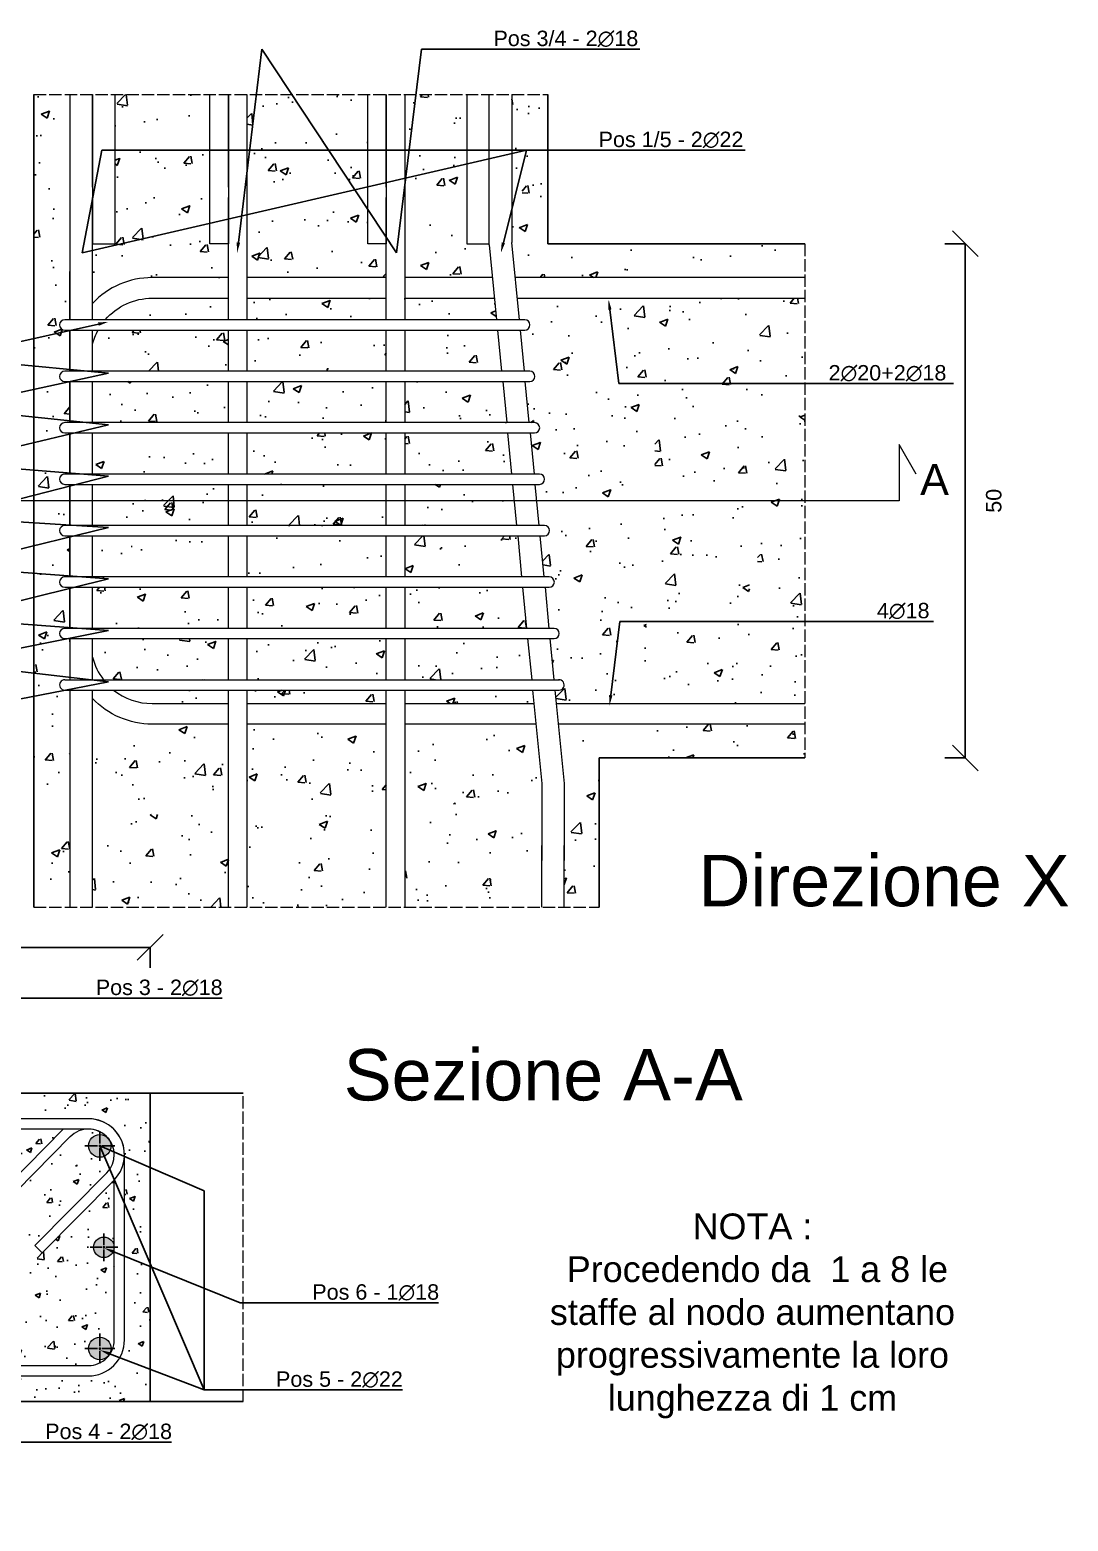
# Model space of a CAD drawing. Header units: millimetres. Extents: x -455371 to 117772, y -78417 to 116564.
# Drawn here: x -339224 to -338214, y 107012 to 108462 of the extents above; entities that cross this region are included whole.
import ezdxf
from ezdxf import colors
from ezdxf.entities.mleader import LeaderData, LeaderLine
from ezdxf.math import Vec2, Vec3

# ---------------------------------------------------------------- set-up
doc = ezdxf.new("R2010")
doc.units = ezdxf.units.MM
doc.linetypes.add('ACAD_ISO02W100', pattern=[15, 12, -3])
doc.linetypes.add('CENTER2', pattern=[28.575, 19.05, -3.175, 3.175, -3.175])
doc.layers.get('0').update_dxf_attribs({"color": 255})
for name, color, linetype, lineweight in [('armature', 5, 'Continuous', 18), ('Cls', 7, 'Continuous', 25), ('quote', 5, 'Continuous', 15), ('RETINO ARMATURE', 253, 'Continuous', 15), ('Scritte', 7, 'Continuous', 15), ('staffe', 10, 'Continuous', 15), ('tratteggio 1 a 50', 230, 'ACAD_ISO02W100', 15)]:
    doc.layers.add(name, color=color, linetype=linetype, lineweight=lineweight)
doc.layers.add('RETINI', color=253, linetype='Continuous')
doc.styles.get("Standard").update_dxf_attribs({"font": 'arial.ttf'})
doc.dimstyles.new('scala 1 a 10', dxfattribs={"dimtxt": 15, "dimasz": 25, "dimexe": 0.183, "dimexo": 0.1, "dimgap": 20, "dimtad": 2, "dimdec": 0, "dimlfac": 0.1, "dimzin": 0, "dimdsep": 46, "dimtxsty": 'Standard', "dimblk": 'OBLIQUE', "dimcen": -25, "dimadec": 0, "dimazin": 0, "dimtfac": 1, "dimtdec": 0, "dimtofl": 0, "dimtmove": 0, "dimatfit": 3, "dimfxl": 20, "dimfxlon": 1, "dimtolj": 1, "dimtzin": 0, "dimarcsym": 0})

# ---------------------------------------------------------------- blocks, each defined once
blk = doc.blocks.new('_Oblique')
at = {"color": 0, "linetype": 'ByBlock', "lineweight": -2}
blk.add_line((-0.5, -0.5), (0.5, 0.5), dxfattribs=at)
blk = doc.blocks.new('*D2242')
at = {"layer": 'Defpoints', "color": 0, "transparency": 16777216}
for p in [(-339220.3, 108253.8), (-338314.3, 108253.8), (-339220.3, 107753.8)]:
    blk.add_point(p, dxfattribs=at)
at = {"layer": 'quote', "color": 0, "lineweight": -2, "transparency": 16777216}
for p, q in [((-338334.3, 108253.8), (-338314.1, 108253.8)), ((-338314.3, 107753.8), (-338314.3, 108253.8)), ((-338334.3, 107753.8), (-338314.1, 107753.8))]:
    blk.add_line(p, q, dxfattribs=at)
at = {"layer": 'quote', "color": 0, "lineweight": -2, "transparency": 16777216, "xscale": 25, "yscale": 25, "zscale": 25}
for p, rotation in [((-338314.3, 108253.8), 90), ((-338314.3, 107753.8), 270)]:
    blk.add_blockref('_Oblique', p, dxfattribs=dict(at, rotation=rotation))
at = {"layer": 'quote', "color": 0, "transparency": 16777216, "insert": (-338286.6, 108003.8), "char_height": 15, "attachment_point": 5, "rotation": 90}
blk.add_mtext('\\A1;50', dxfattribs=at)
blk = doc.blocks.new('*U2286')
at = {"layer": 'Cls', "color": 0, "linetype": 'CENTER2', "transparency": 16777216}
for p, q in [((0, 2.2), (0, 14.5)), ((-14.5, 0), (-2.2, 0)), ((2.2, 0), (14.5, 0)), ((0, -14.5), (0, -2.2))]:
    blk.add_line(p, q, dxfattribs=at)
at = {"layer": 'Cls', "color": 0, "linetype": 'Continuous', "transparency": 16777216}
for p, q in [((-1.1, 0), (1.1, 0)), ((0, -1.1), (0, 1.1))]:
    blk.add_line(p, q, dxfattribs=at)
blk = doc.blocks.new('*U2287')
at = {"layer": 'Cls', "color": 0, "linetype": 'CENTER2', "transparency": 16777216}
for p, q in [((-13.5, 0), (-2, 0)), ((0, 2), (0, 13.5)), ((2, 0), (13.5, 0)), ((0, -13.5), (0, -2))]:
    blk.add_line(p, q, dxfattribs=at)
at = {"layer": 'Cls', "color": 0, "linetype": 'Continuous', "transparency": 16777216}
for p, q in [((-1, 0), (1, 0)), ((0, -1), (0, 1))]:
    blk.add_line(p, q, dxfattribs=at)
blk = doc.blocks.new('*U2288')
at = {"layer": 'Cls', "color": 0, "linetype": 'CENTER2', "transparency": 16777216}
for p, q in [((0, 2.2), (0, 14.5)), ((-14.5, 0), (-2.2, 0)), ((2.2, 0), (14.5, 0)), ((0, -14.5), (0, -2.2))]:
    blk.add_line(p, q, dxfattribs=at)
at = {"layer": 'Cls', "color": 0, "linetype": 'Continuous', "transparency": 16777216}
for p, q in [((-1.1, 0), (1.1, 0)), ((0, -1.1), (0, 1.1))]:
    blk.add_line(p, q, dxfattribs=at)
blk = doc.blocks.new('*D2293')
at = {"layer": 'Defpoints', "color": 0, "transparency": 16777216}
for p in [(-339107.2, 107569.6), (-339657.2, 107428), (-339107.2, 107428)]:
    blk.add_point(p, dxfattribs=at)
at = {"layer": 'quote', "color": 0, "lineweight": -2, "transparency": 16777216}
for p, q in [((-339657.2, 107549.6), (-339657.2, 107569.8)), ((-339657.2, 107569.6), (-339107.2, 107569.6)), ((-339107.2, 107549.6), (-339107.2, 107569.8))]:
    blk.add_line(p, q, dxfattribs=at)
at = {"layer": 'quote', "color": 0, "lineweight": -2, "transparency": 16777216, "xscale": 25, "yscale": 25, "zscale": 25, "rotation": 180}
blk.add_blockref('_Oblique', (-339657.2, 107569.6), dxfattribs=at)
at = {"layer": 'quote', "color": 0, "lineweight": -2, "transparency": 16777216, "xscale": 25, "yscale": 25, "zscale": 25}
blk.add_blockref('_Oblique', (-339107.2, 107569.6), dxfattribs=at)
at = {"layer": 'quote', "color": 0, "transparency": 16777216, "insert": (-339382.2, 107597.2), "char_height": 15, "attachment_point": 5}
blk.add_mtext('\\A1;55', dxfattribs=at)

msp = doc.modelspace()

# ---------------------------------------------------------------- hatches: boundary and pattern name
at = {"layer": 'RETINI'}
h = msp.add_hatch(dxfattribs=at)
h.set_pattern_fill('AR-CONC', color=256, scale=0.45)
h.paths.add_polyline_path([(-338877.6, 107698.8), (-339013, 107698.8), (-339013, 107608.8), (-338877.6, 107608.8)])
h.paths.add_polyline_path([(-339031, 107698.8), (-339163.3, 107698.8), (-339163.3, 107608.8), (-339031, 107608.8)])
h.paths.add_polyline_path([(-338726.3, 107698.8), (-338859.6, 107698.8), (-338859.6, 107608.8), (-338726.4, 107608.8)])
h.paths.add_polyline_path([(-339031, 107786.7), (-339105.2, 107786.7, -0.206257), (-339163.3, 107811.7), (-339163.3, 107708.8), (-339031, 107708.8)])
h.paths.add_polyline_path([(-338877.6, 107786.7), (-339013, 107786.7), (-339013, 107708.8), (-338877.6, 107708.8)])
h.paths.add_polyline_path([(-338731.9, 107786.7), (-338859.6, 107786.7), (-338859.6, 107708.8), (-338726.3, 107708.8), (-338726.3, 107728.8)])
h.paths.add_polyline_path([(-339031, 107819.8), (-339142.7, 107819.8, 0.170349), (-339105.2, 107806.7), (-339031, 107806.7)])
h.paths.add_polyline_path([(-339031, 107869.8), (-339163.3, 107869.8), (-339163.3, 107851.8, 0.103309), (-339152.5, 107829.8), (-339031, 107829.8)])
h.paths.add_polyline_path([(-338877.6, 107869.8), (-339013, 107869.8), (-339013, 107829.8), (-338877.6, 107829.8)])
h.paths.add_polyline_path([(-338877.6, 107819.8), (-339013, 107819.8), (-339013, 107806.7), (-338877.6, 107806.7)])
h.paths.add_polyline_path([(-338740, 107869.8), (-338859.6, 107869.8), (-338859.6, 107829.8), (-338736.1, 107829.8)])
h.paths.add_polyline_path([(-338735.2, 107819.8), (-338859.6, 107819.8), (-338859.6, 107806.7), (-338733.9, 107806.7)])
h.paths.add_polyline_path([(-338624.3, 108200.8), (-338750.1, 108200.8), (-338748.1, 108179.8), (-338742.8, 108179.8, -1), (-338742.8, 108169.8), (-338747.1, 108169.8), (-338743.2, 108129.8), (-338738, 108129.8, -1), (-338738, 108119.8), (-338742.3, 108119.8), (-338738.4, 108079.8), (-338733.3, 108079.8, -1), (-338733.3, 108069.8), (-338737.4, 108069.8), (-338733.5, 108029.8), (-338728.5, 108029.8, -1), (-338728.5, 108019.8), (-338732.6, 108019.8), (-338728.7, 107979.8), (-338723.7, 107979.8, -1), (-338723.7, 107969.8), (-338727.7, 107969.8), (-338723.8, 107929.8), (-338719, 107929.8, -1), (-338719, 107919.8), (-338722.8, 107919.8), (-338719, 107879.8), (-338714.2, 107879.8, -1), (-338714.2, 107869.8), (-338718, 107869.8), (-338714.1, 107829.8), (-338709.9, 107829.8, -1.04864), (-338709.5, 107819.8), (-338713.1, 107819.8), (-338711.9, 107806.7), (-338624.3, 107806.7)])
h.paths.add_polyline_path([(-338524.3, 108200.8), (-338616.3, 108200.8), (-338616.3, 107806.7), (-338524.3, 107806.7)])
h.paths.add_polyline_path([(-338470.3, 108200.8), (-338516.3, 108200.8), (-338516.3, 107806.7), (-338470.3, 107806.7)])
h.paths.add_polyline_path([(-338772.2, 108200.8), (-338859.6, 108200.8), (-338859.6, 108179.8), (-338770.2, 108179.8)])
h.paths.add_polyline_path([(-338877.6, 108200.8), (-339013, 108200.8), (-339013, 108179.8), (-338877.6, 108179.8)])
h.paths.add_polyline_path([(-339031, 108200.8), (-339105.2, 108200.8, 0.219217), (-339150.8, 108179.8), (-339031, 108179.8)])
h.paths.add_polyline_path([(-339031, 108169.8), (-339157.7, 108169.8, 0.063826), (-339163.3, 108155.6), (-339163.3, 108129.8), (-339031, 108129.8)])
h.paths.add_polyline_path([(-338877.6, 108169.8), (-339013, 108169.8), (-339013, 108129.8), (-338877.6, 108129.8)])
h.paths.add_polyline_path([(-338769.2, 108169.8), (-338859.6, 108169.8), (-338859.6, 108129.8), (-338765.3, 108129.8)])
h.paths.add_polyline_path([(-338764.3, 108119.8), (-338859.6, 108119.8), (-338859.6, 108079.8), (-338760.4, 108079.8)])
h.paths.add_polyline_path([(-338877.6, 108119.8), (-339013, 108119.8), (-339013, 108079.8), (-338877.6, 108079.8)])
h.paths.add_polyline_path([(-339031, 108119.8), (-339163.3, 108119.8), (-339163.3, 108079.8), (-339031, 108079.8)])
h.paths.add_polyline_path([(-339031, 108069.8), (-339163.3, 108069.8), (-339163.3, 108029.8), (-339031, 108029.8)])
h.paths.add_polyline_path([(-338877.6, 108069.8), (-339013, 108069.8), (-339013, 108029.8), (-338877.6, 108029.8)])
h.paths.add_polyline_path([(-338759.5, 108069.8), (-338859.6, 108069.8), (-338859.6, 108029.8), (-338755.6, 108029.8)])
h.paths.add_polyline_path([(-338754.6, 108019.8), (-338859.6, 108019.8), (-338859.6, 107979.8), (-338750.7, 107979.8)])
h.paths.add_polyline_path([(-338877.6, 108019.8), (-339013, 108019.8), (-339013, 107979.8), (-338877.6, 107979.8)])
h.paths.add_polyline_path([(-339031, 108019.8), (-339163.3, 108019.8), (-339163.3, 107979.8), (-339031, 107979.8)])
h.paths.add_polyline_path([(-339031, 107969.8), (-339163.3, 107969.8), (-339163.3, 107929.8), (-339031, 107929.8)])
h.paths.add_polyline_path([(-338877.6, 107969.8), (-339013, 107969.8), (-339013, 107929.8), (-338877.6, 107929.8)])
h.paths.add_polyline_path([(-338749.7, 107969.8), (-338859.6, 107969.8), (-338859.6, 107929.8), (-338745.9, 107929.8)])
h.paths.add_polyline_path([(-338744.9, 107919.8), (-338859.6, 107919.8), (-338859.6, 107879.8), (-338741, 107879.8)])
h.paths.add_polyline_path([(-338877.6, 107919.8), (-339013, 107919.8), (-339013, 107879.8), (-338877.6, 107879.8)])
h.paths.add_polyline_path([(-339031, 107919.8), (-339163.3, 107919.8), (-339163.3, 107879.8), (-339031, 107879.8)])
h.paths.add_polyline_path([(-339031, 108253.8), (-339049, 108253.8), (-339049, 108298.8), (-339141.3, 108298.8), (-339141.3, 108253.8), (-339163.3, 108253.8), (-339163.3, 108195.8, -0.206257), (-339105.2, 108220.8), (-339031, 108220.8)])
h.paths.add_polyline_path([(-338895.6, 108298.8), (-339013, 108298.8), (-339013, 108220.8), (-338877.6, 108220.8), (-338877.6, 108253.8), (-338895.6, 108253.8)])
h.paths.add_polyline_path([(-338799.3, 108298.8), (-338859.6, 108298.8), (-338859.6, 108220.8), (-338774.2, 108220.8), (-338777.3, 108252.7), (-338777.3, 108253.8), (-338799.3, 108253.8)])
h.paths.add_polyline_path([(-338799.3, 108398.8), (-338859.6, 108398.8), (-338859.6, 108308.8), (-338799.3, 108308.8)])
h.paths.add_polyline_path([(-338895.6, 108398.8), (-339013, 108398.8), (-339013, 108308.8), (-338895.6, 108308.8)])
h.paths.add_polyline_path([(-339049, 108398.8), (-339141.3, 108398.8), (-339141.3, 108308.8), (-339049, 108308.8)])
edge = h.paths.add_edge_path()
edge.add_line((-338704.4, 107608.8), (-338670.3, 107608.8))
edge.add_line((-338670.3, 107608.8), (-338670.3, 107753.8))
edge.add_line((-338670.3, 107753.8), (-338470.3, 107753.8))
edge.add_line((-338470.3, 107753.8), (-338470.3, 107786.7))
edge.add_line((-338470.3, 107786.7), (-338516.3, 107786.7))
edge.add_line((-338516.3, 107786.7), (-338516.3, 107782.7))
edge.add_arc((-338520.3, 107782.7), 4, -177.7873, 0, ccw=False)
edge.add_line((-338524.3, 107782.5), (-338524.3, 107786.7))
edge.add_line((-338524.3, 107786.7), (-338616.3, 107786.7))
edge.add_line((-338616.3, 107786.7), (-338616.3, 107782.7))
edge.add_arc((-338620.3, 107782.7), 4, -177.7873, 0, ccw=False)
edge.add_line((-338624.3, 107782.5), (-338624.3, 107786.7))
edge.add_line((-338624.3, 107786.7), (-338709.9, 107786.7))
edge.add_line((-338709.9, 107786.7), (-338704.3, 107728.8))
edge.add_line((-338704.3, 107728.8), (-338704.3, 107708.8))
edge.add_line((-338704.3, 107708.8), (-338700.3, 107708.8))
edge.add_arc((-338700.3, 107703.8), 5, -90, 90, ccw=False)
edge.add_line((-338700.3, 107698.8), (-338704.3, 107698.8))
edge.add_line((-338704.3, 107698.8), (-338704.4, 107608.8))
edge = h.paths.add_edge_path()
edge.add_line((-338720.3, 108403.8), (-338745.3, 108403.8))
edge.add_arc((-338750.3, 108403.8), 5, 270, 360, ccw=False)
edge.add_line((-338750.3, 108398.8), (-338755.3, 108398.8))
edge.add_line((-338755.3, 108398.8), (-338755.4, 108308.8))
edge.add_line((-338755.4, 108308.8), (-338750.3, 108308.8))
edge.add_arc((-338750.3, 108303.8), 5, -90, 90, ccw=False)
edge.add_line((-338750.3, 108298.8), (-338755.4, 108298.8))
edge.add_line((-338755.4, 108298.8), (-338755.4, 108254.9))
edge.add_line((-338755.4, 108254.9), (-338752.1, 108220.8))
edge.add_line((-338752.1, 108220.8), (-338624.3, 108220.8))
edge.add_line((-338624.3, 108220.8), (-338624.3, 108224.7))
edge.add_arc((-338620.3, 108224.8), 4, 0.0004, 182.2127, ccw=False)
edge.add_line((-338616.3, 108224.8), (-338616.3, 108220.8))
edge.add_line((-338616.3, 108220.8), (-338524.3, 108220.8))
edge.add_line((-338524.3, 108220.8), (-338524.3, 108224.7))
edge.add_arc((-338520.3, 108224.8), 4, 0.0004, 182.2127, ccw=False)
edge.add_line((-338516.3, 108224.8), (-338516.3, 108220.8))
edge.add_line((-338516.3, 108220.8), (-338470.3, 108220.8))
edge.add_line((-338470.3, 108220.8), (-338470.3, 108253.8))
edge.add_line((-338470.3, 108253.8), (-338720.3, 108253.8))
edge.add_line((-338720.3, 108253.8), (-338720.3, 108403.8))
edge = h.paths.add_edge_path()
edge.add_line((-339195.3, 108403.8), (-339220.3, 108403.8))
edge.add_line((-339220.3, 108403.8), (-339220.3, 107608.8))
edge.add_line((-339220.3, 107608.8), (-339185.3, 107608.8))
edge.add_line((-339185.3, 107608.8), (-339185.3, 107698.8))
edge.add_line((-339185.3, 107698.8), (-339190.3, 107698.8))
edge.add_arc((-339190.3, 107703.8), 5, 90, 270, ccw=False)
edge.add_line((-339190.3, 107708.8), (-339185.3, 107708.8))
edge.add_line((-339185.3, 107708.8), (-339185.3, 107819.8))
edge.add_line((-339185.3, 107819.8), (-339190.3, 107819.8))
edge.add_arc((-339190.3, 107824.8), 5, 90, 270, ccw=False)
edge.add_line((-339190.3, 107829.8), (-339185.3, 107829.8))
edge.add_line((-339185.3, 107829.8), (-339185.3, 107869.8))
edge.add_line((-339185.3, 107869.8), (-339190.3, 107869.8))
edge.add_arc((-339190.3, 107874.8), 5, 90, 270, ccw=False)
edge.add_line((-339190.3, 107879.8), (-339185.3, 107879.8))
edge.add_line((-339185.3, 107879.8), (-339185.3, 107919.8))
edge.add_line((-339185.3, 107919.8), (-339190.3, 107919.8))
edge.add_arc((-339190.3, 107924.8), 5, 90, 270, ccw=False)
edge.add_line((-339190.3, 107929.8), (-339185.3, 107929.8))
edge.add_line((-339185.3, 107929.8), (-339185.3, 107969.8))
edge.add_line((-339185.3, 107969.8), (-339190.3, 107969.8))
edge.add_arc((-339190.3, 107974.8), 5, 90, 270, ccw=False)
edge.add_line((-339190.3, 107979.8), (-339185.3, 107979.8))
edge.add_line((-339185.3, 107979.8), (-339185.3, 108019.8))
edge.add_line((-339185.3, 108019.8), (-339190.3, 108019.8))
edge.add_arc((-339190.3, 108024.8), 5, 90, 270, ccw=False)
edge.add_line((-339190.3, 108029.8), (-339185.3, 108029.8))
edge.add_line((-339185.3, 108029.8), (-339185.3, 108069.8))
edge.add_line((-339185.3, 108069.8), (-339190.3, 108069.8))
edge.add_arc((-339190.3, 108074.8), 5, 90, 270, ccw=False)
edge.add_line((-339190.3, 108079.8), (-339185.3, 108079.8))
edge.add_line((-339185.3, 108079.8), (-339185.3, 108119.8))
edge.add_line((-339185.3, 108119.8), (-339190.3, 108119.8))
edge.add_arc((-339190.3, 108124.8), 5, 90, 270, ccw=False)
edge.add_line((-339190.3, 108129.8), (-339185.3, 108129.8))
edge.add_line((-339185.3, 108129.8), (-339185.3, 108169.8))
edge.add_line((-339185.3, 108169.8), (-339190.3, 108169.8))
edge.add_arc((-339190.3, 108174.8), 5, 90, 270, ccw=False)
edge.add_line((-339190.3, 108179.8), (-339185.3, 108179.8))
edge.add_line((-339185.3, 108179.8), (-339185.3, 108298.8))
edge.add_line((-339185.3, 108298.8), (-339190.3, 108298.8))
edge.add_arc((-339190.3, 108303.8), 5, 90, 270, ccw=False)
edge.add_line((-339190.3, 108308.8), (-339185.3, 108308.8))
edge.add_line((-339185.3, 108308.8), (-339185.3, 108398.8))
edge.add_line((-339185.3, 108398.8), (-339190.3, 108398.8))
edge.add_arc((-339190.3, 108403.8), 5, 180, 270, ccw=False)
h = msp.add_hatch(dxfattribs=at)
h.set_pattern_fill('AR-CONC', color=256, scale=0.3)
h.set_pattern_definition([(50, (1604.493, 45939.32), (54.6554007, -4.7817257), [5.715, -62.865]), (355, (1604.493, 45939.32), (-10.573026, 57.317054), [4.572, -50.292175]), (100.451445, (1609.05, 45938.92), (44.082374, 52.5353256), [4.857003, -53.427073]), (46.1842, (1604.493, 45954.56), (81.323712, -12.612698), [8.5725, -94.2975]), (96.635558, (1611.27, 45953.51), (71.22124, 74.227837), [7.285507, -80.140682]), (351.18415, (1604.49, 45954.56), (71.22124, 74.227837), [6.85799, -75.43792]), (21, (1612.113, 45950.75), (45.4843174, -30.6795595), [5.715, -62.865]), (326, (1612.113, 45950.75), (18.5406085, 55.25639), [4.572, -50.292]), (71.451445, (1615.904, 45948.194), (64.024926, 24.576831), [4.857003, -53.426981]), (37.5, (1604.493, 45939.321), (0.926581, 25.3665117), [0, -49.6824, 0, -51.054, 0, -50.4825]), (7.5, (1604.493, 45939.32), (20.0458988, 30.0541724), [0, -29.1084, 0, -48.5394, 0, -19.2405]), (327.5, (1587.5, 45939.321), (40.6771786, -1.7186232), [0, -19.05, 0, -59.436, 0, -78.867]), (317.5, (1579.88, 45939.32), (44.4387544, 7.6279473), [0, -24.765, 0, -39.4716, 0, -56.007])])
h.paths.add_polyline_path([(-339107.2, 107128), (-339107.2, 107428), (-339657.2, 107428), (-339657.2, 107128)])
h.paths.add_polyline_path([(-339167.2, 107153), (-339597.2, 107153, -0.414214), (-339632.2, 107188), (-339632.2, 107368, -0.414214), (-339597.2, 107403), (-339167.2, 107403, -0.414214), (-339132.2, 107368), (-339132.2, 107188, -0.414214)], flags=16)
h = msp.add_hatch(dxfattribs=at)
h.set_pattern_fill('AR-CONC', color=256, scale=0.3)
h.set_pattern_definition([(50, (-1958.125, -738.045), (54.6554007, -4.7817257), [5.715, -62.865]), (355, (-1958.125, -738.045), (-10.573026, 57.317054), [4.572, -50.292175]), (100.451445, (-1953.57, -738.443), (44.082374, 52.5353256), [4.857003, -53.427073]), (46.1842, (-1958.125, -722.805), (81.323712, -12.612698), [8.5725, -94.2975]), (96.635558, (-1951.35, -723.856), (71.22124, 74.227837), [7.285507, -80.140682]), (351.18415, (-1958.125, -722.805), (71.22124, 74.227837), [6.85799, -75.43792]), (21, (-1950.505, -726.615), (45.4843174, -30.6795595), [5.715, -62.865]), (326, (-1950.505, -726.615), (18.5406085, 55.25639), [4.572, -50.292]), (71.451445, (-1946.715, -729.17), (64.024926, 24.576831), [4.857003, -53.426981]), (37.5, (-1958.125, -738.045), (0.926581, 25.3665117), [0, -49.6824, 0, -51.054, 0, -50.4825]), (7.5, (-1958.125, -738.045), (20.0458988, 30.0541724), [0, -29.1084, 0, -48.5394, 0, -19.2405]), (327.5, (-1975.118, -738.045), (40.6771786, -1.7186232), [0, -19.05, 0, -59.436, 0, -78.867]), (317.5, (-1982.738, -738.045), (44.4387544, 7.6279473), [0, -24.765, 0, -39.4716, 0, -56.007])])
h.paths.add_polyline_path([(-339321.3, 107377.5, -0.204353), (-339319.4, 107393), (-339445.5, 107393, -0.124172), (-339442.8, 107383.6), (-339441.4, 107283.6), (-339458.5, 107283.4), (-339443.6, 107178.7, -0.204917), (-339445.5, 107163), (-339319.4, 107163, -0.131928), (-339322.1, 107173.1), (-339319.8, 107273.2), (-339306.4, 107272.9)])
h.paths.add_polyline_path([(-339142.2, 107278, -1), (-339162.2, 107278, -1), (-339142.2, 107278), (-339142.2, 107343.6), (-339212.2, 107272.7), (-339219.3, 107279.8), (-339149.4, 107350.5, 0.289543), (-339143.7, 107376.6), (-339145.1, 107376.6, -1), (-339167.1, 107376.6, -0.414214), (-339156.1, 107387.6), (-339156.1, 107390.5, 0.32833), (-339185.3, 107385.3), (-339254.9, 107314.9), (-339262, 107322), (-339191.7, 107393), (-339284.8, 107393, -0.124172), (-339282.1, 107383.6), (-339280.7, 107283.6), (-339297.9, 107283.4), (-339282.9, 107178.7, -0.204917), (-339284.8, 107163), (-339167.2, 107163, 0.114975), (-339156.1, 107165.6), (-339156.1, 107168.6, -0.414214), (-339167.1, 107179.6, -1), (-339145.1, 107179.6), (-339143.6, 107179.6, 0.086564), (-339142.2, 107188)])
at = {"layer": 'RETINO ARMATURE'}
h = msp.add_hatch(color=256, dxfattribs=at)
h.dxf.hatch_style = 1
h.paths.add_polyline_path([(-339301.5, 107393), (-339302.7, 107393, 0.391303), (-339311.9, 107383.1, 0.916357), (-339292.1, 107381.3), (-339292.1, 107383.5, 0.384742)])
h.paths.add_polyline_path([(-339301.1, 107393), (-339301.5, 107393, -0.384742), (-339292.1, 107383.5), (-339292.1, 107383.1), (-339291.9, 107383.1, 0.391303)])
h.paths.add_polyline_path([(-339291.9, 107383.1), (-339292.1, 107383.1), (-339292.1, 107381.3, 0.043647)])
h.paths.add_polyline_path([(-339167.1, 107376.6, 1), (-339145.1, 107376.6, 1)])
h = msp.add_hatch(color=256, dxfattribs=at)
h.dxf.hatch_style = 1
h.paths.add_polyline_path([(-339167.1, 107179.6, 1), (-339145.1, 107179.6, 1)])
h.paths.add_polyline_path([(-339162.2, 107278, 1), (-339142.2, 107278, 1)])

# ---------------------------------------------------------------- linework, layer by layer
at = {"layer": 'armature'}
for points in [[(-339185.3, 108398.8), (-339185.3, 108308.8)], [(-339185.3, 108398.8), (-339185.3, 108179.8)], [(-339163.3, 108398.8), (-339163.3, 108308.8)], [(-339163.3, 108308.8), (-339163.3, 108398.8)], [(-339163.3, 108398.8), (-339163.3, 108253.8), (-339141.3, 108253.8), (-339141.3, 108398.8)], [(-339141.3, 108308.8), (-339141.3, 108398.8)], [(-339031, 108253.8), (-339049, 108253.8), (-339049, 108398.8)], [(-339049, 108308.8), (-339049, 108398.8)], [(-339031, 108398.8), (-339031, 108308.8)], [(-339031, 108398.8), (-339031, 108253.8)], [(-339031, 108308.8), (-339031, 108398.8)], [(-339013, 108398.8), (-339013, 108308.8)], [(-339013, 108398.8), (-339013, 108179.8)], [(-338877.6, 108398.8), (-338877.6, 108253.8), (-338895.6, 108253.8), (-338895.6, 108398.8)], [(-338895.6, 108308.8), (-338895.6, 108398.8)], [(-338877.6, 108398.8), (-338877.6, 108308.8)], [(-338877.6, 108308.8), (-338877.6, 108398.8)], [(-338859.6, 108398.8), (-338859.6, 108308.8)], [(-338859.6, 108398.8), (-338859.6, 108179.8)], [(-338799.3, 108398.8), (-338799.3, 108308.8)], [(-338799.3, 108398.8), (-338799.3, 108253.8), (-338777.3, 108253.8)], [(-338777.3, 108252.7), (-338777.3, 108398.8)], [(-338777.3, 108308.8), (-338777.3, 108398.8)], [(-338755.3, 108398.8), (-338755.4, 108308.8)], [(-338755.3, 108398.8), (-338755.4, 108254.9)], [(-339163.3, 108179.8), (-339163.3, 108298.8)], [(-339031, 108179.8), (-339031, 108298.8)], [(-338877.6, 108179.8), (-338877.6, 108298.8)], [(-338748.1, 108179.8), (-338755.4, 108254.9)], [(-338777.3, 108252.7), (-338770.2, 108179.8)], [(-339185.2, 108179.8), (-339185.2, 108226.7)], [(-338877.6, 108220.8), (-339013, 108220.8)], [(-338774.2, 108220.8), (-338859.6, 108220.8)], [(-338470.3, 108220.8), (-338752.1, 108220.8)], [(-338524.3, 108220.8), (-338616.3, 108220.8)], [(-338470.3, 108220.8), (-338516.3, 108220.8)], [(-339013, 108200.8), (-338877.6, 108200.8)], [(-338859.6, 108200.8), (-338772.2, 108200.8)], [(-338750.1, 108200.8), (-338470.3, 108200.8)], [(-338616.3, 108200.8), (-338524.3, 108200.8)], [(-338516.3, 108200.8), (-338470.3, 108200.8)], [(-339185.3, 108169.8), (-339185.3, 108129.8)], [(-339185.2, 108129.8), (-339185.2, 108169.8)], [(-339163.3, 108129.8), (-339163.3, 108169.8)], [(-339031, 108129.8), (-339031, 108169.8)], [(-339013, 108169.8), (-339013, 108129.8)], [(-338877.6, 108129.8), (-338877.6, 108169.8)], [(-338859.6, 108169.8), (-338859.6, 108129.8)], [(-338769.2, 108169.8), (-338765.3, 108129.8)], [(-338743.2, 108129.8), (-338747.1, 108169.8)], [(-339185.3, 108119.8), (-339185.3, 108079.8)], [(-339185.2, 108079.8), (-339185.2, 108119.8)], [(-339163.3, 108079.8), (-339163.3, 108119.8)], [(-339031, 108079.8), (-339031, 108119.8)], [(-339013, 108119.8), (-339013, 108079.8)], [(-338877.6, 108079.8), (-338877.6, 108119.8)], [(-338859.6, 108119.8), (-338859.6, 108079.8)], [(-338764.3, 108119.8), (-338760.4, 108079.8)], [(-338738.4, 108079.8), (-338742.3, 108119.8)], [(-339185.3, 108069.8), (-339185.3, 108029.8)], [(-339185.2, 108029.8), (-339185.2, 108069.8)], [(-339163.3, 108029.8), (-339163.3, 108069.8)], [(-339031, 108029.8), (-339031, 108069.8)], [(-339013, 108069.8), (-339013, 108029.8)], [(-338877.6, 108029.8), (-338877.6, 108069.8)], [(-338859.6, 108069.8), (-338859.6, 108029.8)], [(-338759.5, 108069.8), (-338755.6, 108029.8)], [(-338733.5, 108029.8), (-338737.4, 108069.8)], [(-339185.3, 108019.8), (-339185.3, 107979.8)], [(-339185.2, 107979.8), (-339185.2, 108019.8)], [(-339163.3, 107979.8), (-339163.3, 108019.8)], [(-339031, 107979.8), (-339031, 108019.8)], [(-339013, 108019.8), (-339013, 107979.8)], [(-338877.6, 107979.8), (-338877.6, 108019.8)], [(-338859.6, 108019.8), (-338859.6, 107979.8)], [(-338754.6, 108019.8), (-338750.7, 107979.8)], [(-338728.7, 107979.8), (-338732.6, 108019.8)], [(-339185.3, 107969.8), (-339185.3, 107929.8)], [(-339185.2, 107929.8), (-339185.2, 107969.8)], [(-339163.3, 107929.8), (-339163.3, 107969.8)], [(-339031, 107929.8), (-339031, 107969.8)], [(-339013, 107969.8), (-339013, 107929.8)], [(-338877.6, 107929.8), (-338877.6, 107969.8)], [(-338859.6, 107969.8), (-338859.6, 107929.8)], [(-338749.7, 107969.8), (-338745.9, 107929.8)], [(-338723.8, 107929.8), (-338727.7, 107969.8)], [(-339185.3, 107919.8), (-339185.3, 107879.8)], [(-339185.2, 107879.8), (-339185.2, 107919.8)], [(-339163.3, 107879.8), (-339163.3, 107919.8)], [(-339031, 107879.8), (-339031, 107919.8)], [(-339013, 107919.8), (-339013, 107879.8)], [(-338877.6, 107879.8), (-338877.6, 107919.8)], [(-338859.6, 107919.8), (-338859.6, 107879.8)], [(-338744.9, 107919.8), (-338741, 107879.8)], [(-338719, 107879.8), (-338722.8, 107919.8)], [(-339185.3, 107869.8), (-339185.3, 107829.8)], [(-339185.2, 107866.7), (-339185.2, 107869.8)], [(-339163.3, 107829.8), (-339163.3, 107869.8)], [(-339031, 107829.8), (-339031, 107869.8)], [(-339013, 107869.8), (-339013, 107829.8)], [(-338877.6, 107829.8), (-338877.6, 107869.8)], [(-338859.6, 107869.8), (-338859.6, 107829.8)], [(-338740, 107869.8), (-338736.1, 107829.8)], [(-338714.1, 107829.8), (-338718, 107869.8)], [(-339185.3, 107819.8), (-339185.3, 107608.8)], [(-339163.3, 107608.8), (-339163.3, 107819.8)], [(-339031, 107608.8), (-339031, 107819.8)], [(-339013, 107819.8), (-339013, 107608.8)], [(-338877.6, 107608.8), (-338877.6, 107819.8)], [(-338859.6, 107819.8), (-338859.6, 107608.8)], [(-338735.2, 107819.8), (-338726.3, 107728.8), (-338726.4, 107608.8)], [(-338704.4, 107608.8), (-338704.3, 107728.8), (-338713.1, 107819.8)], [(-339013, 107806.7), (-338877.6, 107806.7)], [(-338859.6, 107806.7), (-338733.9, 107806.7)], [(-338711.9, 107806.7), (-338470.3, 107806.7)], [(-338616.3, 107806.7), (-338524.3, 107806.7)], [(-338516.3, 107806.7), (-338470.3, 107806.7)], [(-338877.6, 107786.7), (-339013, 107786.7)], [(-338731.9, 107786.7), (-338859.6, 107786.7)], [(-338470.3, 107786.7), (-338709.9, 107786.7)], [(-338524.3, 107786.7), (-338616.3, 107786.7)], [(-338470.3, 107786.7), (-338516.3, 107786.7)], [(-339163.3, 107608.8), (-339163.3, 107698.8)], [(-339031, 107608.8), (-339031, 107698.8)], [(-339013, 107698.8), (-339013, 107608.8)], [(-338877.6, 107608.8), (-338877.6, 107698.8)], [(-338859.6, 107698.8), (-338859.6, 107608.8)], [(-338726.3, 107698.8), (-338726.4, 107608.8)], [(-338704.4, 107608.8), (-338704.3, 107698.8)]]:
    msp.add_lwpolyline(points, dxfattribs=at)
for points in [[(-339031, 108220.8), (-339105.2, 108220.8, 0.206257), (-339163.3, 108195.8)], [(-339150.8, 108179.8, -0.219217), (-339105.2, 108200.8), (-339031, 108200.8)], [(-339163.3, 108155.6, -0.063826), (-339157.7, 108169.8, -0.063826)], [(-339163.3, 107851.8, 0.103309), (-339152.5, 107829.8, 0.103309)], [(-339142.7, 107819.8, 0.170349), (-339105.2, 107806.7), (-339031, 107806.7)], [(-339031, 107786.7), (-339105.2, 107786.7, -0.206257), (-339163.3, 107811.7)]]:
    msp.add_lwpolyline(points, format="xyb", dxfattribs=at)
for centre, radius in [((-339156.1, 107376.6), 11), ((-339152.2, 107278), 10), ((-339156.1, 107179.6), 11)]:
    msp.add_circle(centre, radius, dxfattribs=at)
at = {"layer": 'Cls'}
for points in [[(-339220.3, 108398.8), (-339220.3, 107753.8), (-339220.3, 107753.8), (-339220.3, 107753.8), (-339220.3, 107608.8)], [(-338640.3, 108253.8), (-338720.3, 108253.8), (-338720.3, 108398.8)], [(-338720.3, 108273), (-338720.3, 108277)], [(-338470.3, 108253.8), (-338720.3, 108253.8)], [(-338470.3, 107753.8), (-338670.3, 107753.8), (-338670.3, 107608.8)], [(-339016.7, 107128), (-339657.2, 107128), (-339657.2, 107508.7)], [(-339107.2, 107428), (-339657.2, 107428), (-339657.2, 107128), (-339107.2, 107128), (-339107.2, 107428)], [(-339107.2, 107428), (-339016.7, 107428)], [(-339107.2, 107128), (-339016.7, 107128)]]:
    msp.add_lwpolyline(points, dxfattribs=at)
at = {"layer": 'quote'}
msp.add_lwpolyline([(-338362, 108029.8), (-338378.5, 108058.6), (-338378.5, 108003.8), (-338378.5, 108003.8), (-338378.5, 108003.8), (-338378.5, 108003.8), (-339317.5, 108003.8), (-339317.5, 108058.6), (-339337.1, 108029.8)], dxfattribs=at)
at = {"layer": 'staffe'}
for points in [[(-338742.8, 108179.8), (-339190.3, 108179.8, 1), (-339190.3, 108169.8), (-338742.8, 108169.8, 1)], [(-338738, 108129.8), (-339190.3, 108129.8, 1), (-339190.3, 108119.8), (-338738, 108119.8, 1)], [(-338733.3, 108079.8), (-339190.3, 108079.8, 1), (-339190.3, 108069.8), (-338733.3, 108069.8, 1)], [(-338728.5, 108029.8), (-339190.3, 108029.8, 1), (-339190.3, 108019.8), (-338728.5, 108019.8, 1)], [(-338723.7, 107979.8), (-339190.3, 107979.8, 1), (-339190.3, 107969.8), (-338723.7, 107969.8, 1)], [(-338714.2, 107879.8), (-339190.3, 107879.8, 1), (-339190.3, 107869.8), (-338714.2, 107869.8, 1)], [(-339167.2, 107403), (-339597.2, 107403, 0.414214), (-339632.2, 107368), (-339632.2, 107188, 0.414214), (-339597.2, 107153), (-339167.2, 107153, 0.414214), (-339132.2, 107188), (-339132.2, 107368, 0.414214)]]:
    msp.add_lwpolyline(points, format="xyb", close=True, dxfattribs=at)
for points in [[(-339190.3, 107919.8), (-338719, 107919.8, 1), (-338719, 107929.8), (-339190.3, 107929.8)], [(-339190.3, 107829.8, 1.000047), (-339190.3, 107819.8), (-338709.5, 107819.8, 1.04864), (-338709.9, 107829.8)], [(-339149, 107350.9), (-339219.3, 107279.8), (-339212.2, 107272.7), (-339142.3, 107343.4, 0.666247), (-339167.2, 107403, 0.666247)], [(-339142.2, 107368, 0.414214), (-339167.2, 107393), (-339284.8, 107393)], [(-339284.8, 107163), (-339167.2, 107163, 0.414214), (-339142.2, 107188), (-339142.2, 107343.6)]]:
    msp.add_lwpolyline(points, format="xyb", dxfattribs=at)
for points in [[(-339190.3, 107829.8), (-338709, 107829.8)], [(-339191.7, 107393), (-339262, 107322), (-339254.9, 107314.9), (-339184.9, 107385.6)]]:
    msp.add_lwpolyline(points, dxfattribs=at)
for centre, radius, start, end in [((-339190.3, 107924.8), 5, 90, 270), ((-339167.2, 107368), 25, 315.3064, 135.3064)]:
    msp.add_arc(centre, radius, start, end, dxfattribs=at)
at = {"layer": 'tratteggio 1 a 50'}
for points in [[(-339220.3, 108398.8), (-338720.3, 108398.8)], [(-338470.3, 108253.8), (-338470.3, 107753.8)], [(-339220.3, 107608.8), (-338670.3, 107608.8)], [(-339016.7, 107128), (-339016.7, 107428)]]:
    msp.add_lwpolyline(points, dxfattribs=at)

# ---------------------------------------------------------------- block references
at = {"layer": 'Cls', "linetype": 'CENTER2'}
for name, p in [('*U2288', (-339156.1, 107376.6)), ('*U2287', (-339152.2, 107278)), ('*U2286', (-339156.1, 107179.6))]:
    msp.add_blockref(name, p, dxfattribs=at)

# ---------------------------------------------------------------- texts
at = {"layer": 'Scritte', "attachment_point": 1}
for s, width, insert, char_height in [('\\pxt16;A', 52.404, (-338358.2, 108039.5), 30), ('Direzione X', 397.963, (-338573.8, 107659.6), 50), ('Sezione A-A', 923.094, (-338918.9, 107470.8), 50), ('\\pxqc;NOTA :\\P Procedendo da  1 a 8 le staffe al nodo aumentano progressivamente la loro lunghezza di 1 cm', 449.715, (-338746.2, 107310.9), 25)]:
    msp.add_mtext_dynamic_manual_height_columns(s, width=width, gutter_width=12.5, heights=[0], dxfattribs=dict(at, insert=insert, char_height=char_height))

# ---------------------------------------------------------------- dimensions: what is measured, and where the dimension line sits
at = {"layer": 'quote'}
dim = msp.add_linear_dim(base=(-338314.3, 108253.8), p1=(-339220.3, 107753.8), p2=(-339220.3, 108253.8), angle=90, dimstyle='scala 1 a 10', dxfattribs=at)
dim.commit()
dim.dimension.update_dxf_attribs({"geometry": '*D2242', "text_midpoint": (-338286.6, 108003.8)})
dim = msp.add_linear_dim(base=(-339107.2, 107569.6), p1=(-339657.2, 107428), p2=(-339107.2, 107428), dimstyle='scala 1 a 10', dxfattribs=at)
dim.commit()
dim.dimension.update_dxf_attribs({"geometry": '*D2293', "text_midpoint": (-339382.2, 107597.2)})

# ---------------------------------------------------------------- leaders
ml = msp.add_multileader_mtext('Standard', dxfattribs=at)
ml.set_content('Pos 3/4 - 2∅18', color=256)
ml.set_leader_properties()
ml.build(insert=Vec2(0, 0))
ml.multileader.update_dxf_attribs({"text_left_attachment_type": 6, "text_right_attachment_type": 6, "dogleg_length": 20, "arrow_head_size": 10})
ctx = ml.context
ctx.base_point, ctx.char_height, ctx.arrow_head_size, ctx.landing_gap_size, ctx.plane_origin = Vec3(-338823.3, 108442.9), 15, 10, 50, Vec3(-339022.9, 108354.7)
ctx.left_attachment, ctx.right_attachment = 6, 6
notes = []
notes.append((ctx, [(0, (1, 1, 0), (-338843.3, 108442.9), (1, 0), 20, [(2, [(-339022.6, 108244.9), (-338998.6, 108442.9), (-338867.6, 108244.9), (-338843.3, 108442.9)], 0, [])])]))
ctx.mtext.insert, ctx.mtext.flow_direction = Vec3(-338773.3, 108460.9), 5
ml = msp.add_multileader_mtext('Standard', dxfattribs=at)
ml.set_content('Pos 1/5 - 2∅22', color=256)
ml.set_leader_properties()
ml.build(insert=Vec2(0, 0))
ml.multileader.update_dxf_attribs({"text_left_attachment_type": 6, "text_right_attachment_type": 6, "dogleg_length": 20, "arrow_head_size": 10})
ctx = ml.context
ctx.base_point, ctx.char_height, ctx.arrow_head_size, ctx.landing_gap_size, ctx.plane_origin = Vec3(-338721, 108344.7), 15, 10, 50, Vec3(-338810.3, 108334.3)
ctx.left_attachment, ctx.right_attachment = 6, 6
notes.append((ctx, [(0, (1, 1, 0), (-338741, 108344.7), (1, 0), 20, [(0, [(-338766.1, 108244.9), (-338741, 108344.7), (-339173.3, 108244.9), (-339154.3, 108344.7)], 0, [])])]))
ctx.mtext.insert, ctx.mtext.flow_direction = Vec3(-338671, 108362.7), 5
ml = msp.add_multileader_mtext('Standard', dxfattribs=at)
ml.set_content('8∅10/5', color=256)
ml.set_leader_properties()
ml.build(insert=Vec2(0, 0))
ml.multileader.update_dxf_attribs({"text_left_attachment_type": 6, "text_right_attachment_type": 6, "dogleg_length": 20, "arrow_head_size": 10})
ctx = ml.context
ctx.base_point, ctx.char_height, ctx.arrow_head_size, ctx.landing_gap_size, ctx.plane_origin = Vec3(-339491.5, 108196.1), 15, 10, 50, Vec3(-339256.3, 108272.2)
ctx.left_attachment, ctx.right_attachment, ctx.text_align_type = 6, 6, 2
notes.append((ctx, [(0, (1, 1, 0), (-339304.5, 108196.1), (-1, 0), 20, [(7, [(-339147.8, 108177.8), (-339304.5, 108142.7), (-339147.8, 108127.8), (-339304.5, 108093.8), (-339147.8, 108077.8), (-339304.5, 108040.4), (-339147.8, 108027.8), (-339304.5, 107987.8), (-339147.8, 107977.8), (-339304.5, 107939.7), (-339147.8, 107927.8), (-339304.5, 107889.4), (-339147.8, 107877.8), (-339304.5, 107846.2), (-339147.8, 107827.8), (-339304.5, 107797.3)], 0, [])])]))
ctx.mtext.insert, ctx.mtext.alignment, ctx.mtext.flow_direction = Vec3(-339374.5, 108214.1), 3, 5
ml = msp.add_multileader_mtext('Standard', dxfattribs=at)
ml.set_content('2∅20+2∅18', color=256)
ml.set_leader_properties()
ml.build(insert=Vec2(0, 0))
ml.multileader.update_dxf_attribs({"text_left_attachment_type": 6, "text_right_attachment_type": 6, "dogleg_length": 20, "arrow_head_size": 10})
ctx = ml.context
ctx.base_point, ctx.char_height, ctx.arrow_head_size, ctx.landing_gap_size, ctx.plane_origin = Vec3(-338497.3, 108117.8), 15, 10, 50, Vec3(-338346.9, 108128.1)
ctx.left_attachment, ctx.right_attachment = 6, 6
notes.append((ctx, [(0, (1, 1, 0), (-338517.3, 108117.8), (1, 0), 20, [(0, [(-338661.3, 108199.6), (-338651.2, 108117.8)], 0, [])])]))
ctx.mtext.insert, ctx.mtext.flow_direction = Vec3(-338447.3, 108135.8), 5
ml = msp.add_multileader_mtext('Standard', dxfattribs=at)
ml.set_content('4∅18', color=256)
ml.set_leader_properties()
ml.build(insert=Vec2(0, 0))
ml.multileader.update_dxf_attribs({"text_left_attachment_type": 6, "text_right_attachment_type": 6, "dogleg_length": 20, "arrow_head_size": 10})
ctx = ml.context
ctx.base_point, ctx.char_height, ctx.arrow_head_size, ctx.landing_gap_size, ctx.plane_origin = Vec3(-338450.3, 107886.6), 15, 10, 50, Vec3(-338346, 107876.3)
ctx.left_attachment, ctx.right_attachment = 6, 6
notes.append((ctx, [(0, (1, 1, 0), (-338470.3, 107886.6), (1, 0), 20, [(0, [(-338660.4, 107804.8), (-338650.2, 107886.6)], 0, [])])]))
ctx.mtext.insert, ctx.mtext.flow_direction = Vec3(-338400.3, 107904.6), 5
ml = msp.add_multileader_mtext('Standard', dxfattribs=at)
ml.set_content('Pos 3 - 2∅18', color=256)
ml.set_leader_properties()
ml.build(insert=Vec2(0, 0))
ml.multileader.update_dxf_attribs({"text_left_attachment_type": 6, "text_right_attachment_type": 6, "dogleg_length": 20, "arrow_head_size": 10})
ctx = ml.context
ctx.base_point, ctx.char_height, ctx.arrow_head_size, ctx.landing_gap_size, ctx.plane_origin = Vec3(-339210.1, 107520.3), 15, 10, 50, Vec3(-339562.7, 107376.3)
ctx.left_attachment, ctx.right_attachment = 6, 6
notes.append((ctx, [(0, (1, 1, 0), (-339230.1, 107520.3), (1, 0), 20, [(2, [(-339462.8, 107383.1), (-339430, 107520.3), (-339302.2, 107383.1), (-339265, 107520.3)], 0, [])])]))
ctx.mtext.insert, ctx.mtext.flow_direction = Vec3(-339160.1, 107538.3), 5
ml = msp.add_multileader_mtext('Standard', dxfattribs=at)
ml.set_content('Pos 5 - 2∅22', color=256)
ml.set_leader_properties()
ml.build(insert=Vec2(0, 0))
ml.multileader.update_dxf_attribs({"text_left_attachment_type": 6, "text_right_attachment_type": 6, "dogleg_length": 20, "arrow_head_size": 10})
ctx = ml.context
ctx.base_point, ctx.char_height, ctx.arrow_head_size, ctx.landing_gap_size, ctx.plane_origin = Vec3(-339034.8, 107139.4), 15, 10, 50, Vec3(-339156.1, 107178.1)
ctx.left_attachment, ctx.right_attachment = 6, 6
notes.append((ctx, [(0, (1, 1, 0), (-339054.8, 107139.4), (1, 0), 20, [(1, [(-339156.1, 107178.1), (-339054.8, 107139.4), (-339156.1, 107376.6), (-339054.8, 107333)], 0, [])])]))
ctx.mtext.insert, ctx.mtext.flow_direction = Vec3(-338984.8, 107157.4), 5
ml = msp.add_multileader_mtext('Standard', dxfattribs=at)
ml.set_content('Pos 6 - 1∅18', color=256)
ml.set_leader_properties()
ml.build(insert=Vec2(0, 0))
ml.multileader.update_dxf_attribs({"text_left_attachment_type": 6, "text_right_attachment_type": 6, "dogleg_length": 20, "arrow_head_size": 10})
ctx = ml.context
ctx.base_point, ctx.char_height, ctx.arrow_head_size, ctx.landing_gap_size, ctx.plane_origin = Vec3(-338999.5, 107224.1), 15, 10, 50, Vec3(-339463.9, 107141.8)
ctx.left_attachment, ctx.right_attachment = 6, 6
notes.append((ctx, [(0, (1, 1, 0), (-339019.5, 107224.1), (1, 0), 20, [(3, [(-339151.9, 107277.3), (-339019.5, 107224.1)], 0, [])])]))
ctx.mtext.insert, ctx.mtext.flow_direction = Vec3(-338949.5, 107242.1), 5
ml = msp.add_multileader_mtext('Standard', dxfattribs=at)
ml.set_content('Pos 4 - 2∅18', color=256)
ml.set_leader_properties()
ml.build(insert=Vec2(0, 0))
ml.multileader.update_dxf_attribs({"text_left_attachment_type": 6, "text_right_attachment_type": 6, "dogleg_length": 20, "arrow_head_size": 10})
ctx = ml.context
ctx.base_point, ctx.char_height, ctx.arrow_head_size, ctx.landing_gap_size, ctx.plane_origin = Vec3(-339259.3, 107088.6), 15, 10, 50, Vec3(-339562.7, 107179.8)
ctx.left_attachment, ctx.right_attachment = 6, 6
notes.append((ctx, [(0, (1, 1, 0), (-339279.3, 107088.6), (1, 0), 20, [(2, [(-339462.8, 107173), (-339442.6, 107088.6), (-339302.2, 107173), (-339279.3, 107088.6)], 0, [])])]))
ctx.mtext.insert, ctx.mtext.flow_direction = Vec3(-339209.3, 107106.6), 5
for ctx, leaders in notes:
    for number, flags, end, landing, length, lines in leaders:
        leader = LeaderData()
        leader.index, (leader.has_last_leader_line, leader.has_dogleg_vector, leader.attachment_direction) = number, flags
        leader.last_leader_point, leader.dogleg_vector, leader.dogleg_length = Vec3(end), Vec3(landing), length
        for number, points, colour, breaks in lines:
            line = LeaderLine()
            line.index, line.vertices, line.color, line.breaks = number, Vec3.list(points), colors.encode_raw_color(colour), breaks
            leader.lines.append(line)
        ctx.leaders.append(leader)

doc.saveas('drawing.dxf')
